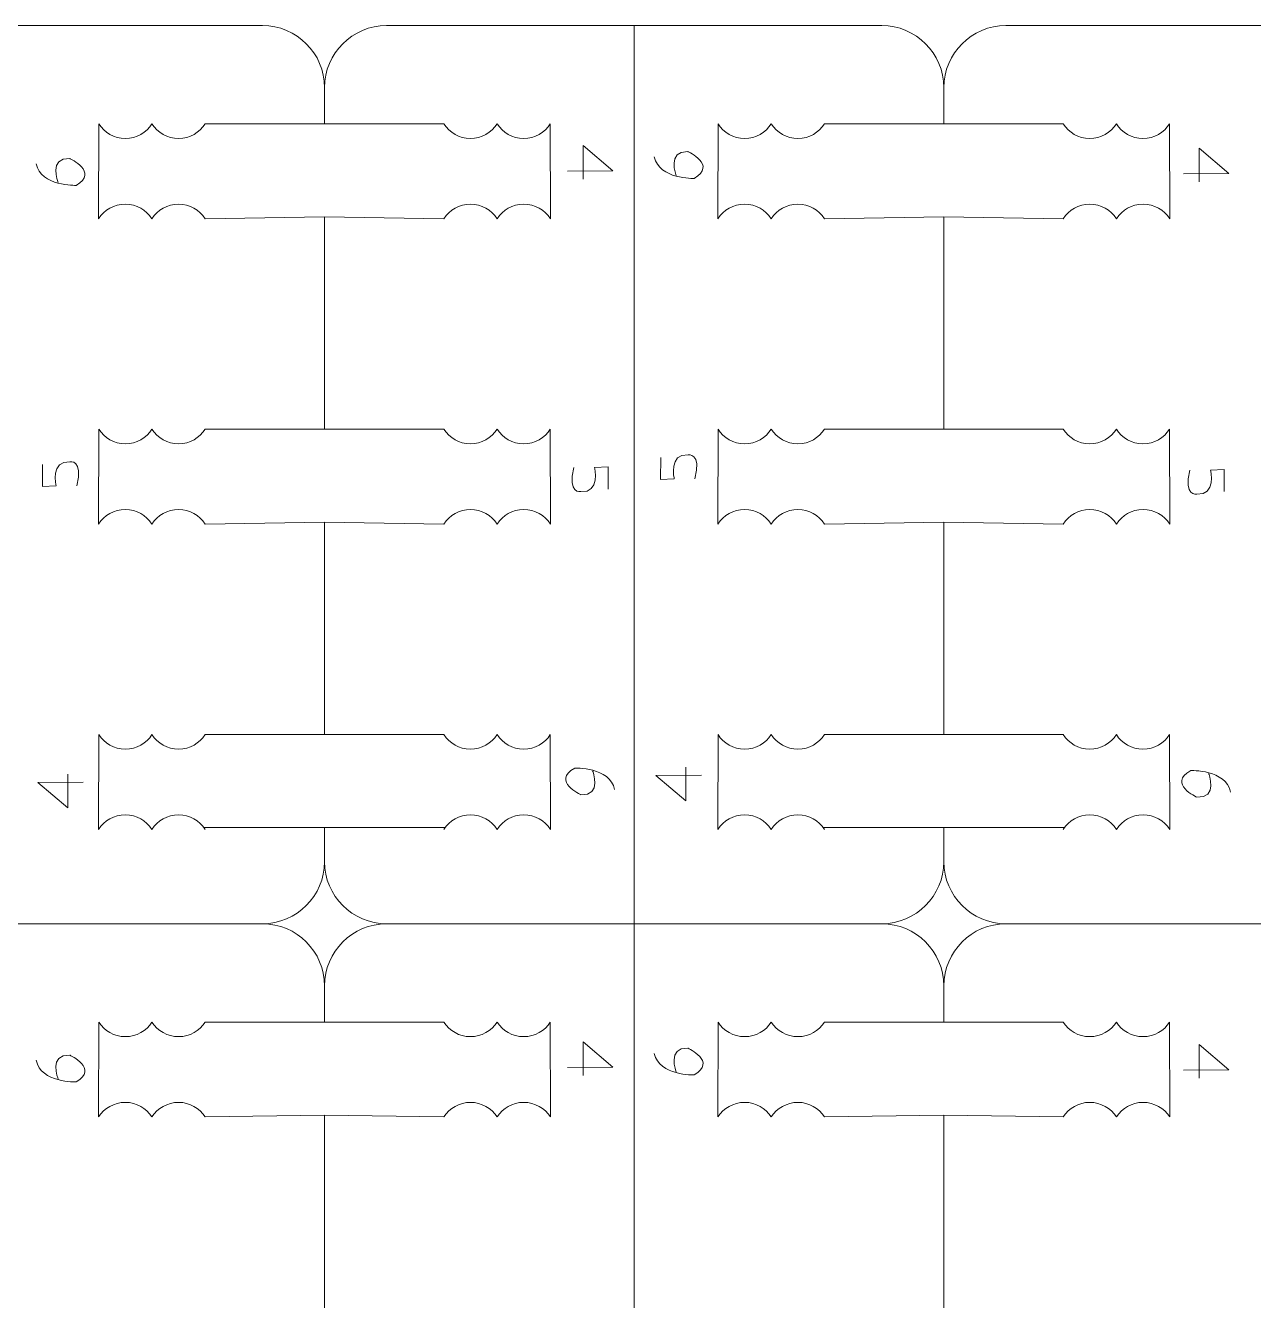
# Model space of a CAD drawing. Header units: centimetres. Extents: x -25 to 25, y -32.5 to 32.5.
# Drawn here: x 1.341 to 5.38, y 15.61 to 19.805 of the extents above; entities that cross this region are included whole.
import ezdxf

# ---------------------------------------------------------------- set-up
doc = ezdxf.new("R2010")
doc.units = ezdxf.units.CM
doc.header["$MEASUREMENT"] = 0
doc.layers.add('Capa 1', color=7, linetype='Continuous')

msp = doc.modelspace()

# ---------------------------------------------------------------- linework, layer by layer
at = {"layer": 'Capa 1', "color": 250, "lineweight": 9}
for points, knots in [([(1.93181, 19.48185), (1.93181, 19.48185), (2.32414, 19.48185), (2.32414, 19.48185), (2.32414, 19.48185), (2.32414, 19.48185), (2.32414, 19.60151), (2.32414, 19.60151), (2.32414, 19.60151), (2.32414, 19.71365), (2.23238, 19.80541), (2.12024, 19.80541), (2.12024, 19.80541), (2.12024, 19.80541), (1.75442, 19.80541), (1.3055, 19.80541)], [0, 0, 0, 0, 0.2, 0.2, 0.2, 0.2, 0.4, 0.4, 0.4, 0.4, 0.6, 0.6, 0.6, 0.6, 1, 1, 1, 1]), ([(2.32414, 19.60151), (2.32414, 19.71365), (2.41589, 19.80541), (2.52804, 19.80541), (2.52804, 19.80541), (2.52804, 19.80541), (2.89386, 19.80541), (3.34278, 19.80541)], [0, 0, 0, 0, 0.3333333, 0.3333333, 0.3333333, 0.3333333, 1, 1, 1, 1]), ([(3.96909, 19.48185), (3.96909, 19.48185), (4.36142, 19.48185), (4.36142, 19.48185), (4.36142, 19.48185), (4.36142, 19.48185), (4.36142, 19.60151), (4.36142, 19.60151), (4.36142, 19.60151), (4.36142, 19.71365), (4.26967, 19.80541), (4.15752, 19.80541), (4.15752, 19.80541), (4.15752, 19.80541), (3.7917, 19.80541), (3.34278, 19.80541)], [0, 0, 0, 0, 0.2, 0.2, 0.2, 0.2, 0.4, 0.4, 0.4, 0.4, 0.6, 0.6, 0.6, 0.6, 1, 1, 1, 1]), ([(4.36142, 19.60151), (4.36142, 19.71365), (4.45317, 19.80541), (4.56532, 19.80541), (4.56532, 19.80541), (4.56532, 19.80541), (4.93114, 19.80541), (5.38006, 19.80541)], [0, 0, 0, 0, 0.3333333, 0.3333333, 0.3333333, 0.3333333, 1, 1, 1, 1]), ([(6.00637, 19.48185), (6.00637, 19.48185), (6.3987, 19.48185), (6.3987, 19.48185), (6.3987, 19.48185), (6.3987, 19.48185), (6.3987, 19.60151), (6.3987, 19.60151), (6.3987, 19.60151), (6.3987, 19.71365), (6.30695, 19.80541), (6.1948, 19.80541), (6.1948, 19.80541), (6.1948, 19.80541), (5.82898, 19.80541), (5.38006, 19.80541)], [0, 0, 0, 0, 0.2, 0.2, 0.2, 0.2, 0.4, 0.4, 0.4, 0.4, 0.6, 0.6, 0.6, 0.6, 1, 1, 1, 1]), ([(1.75658, 19.48185), (1.73809, 19.45303), (1.70575, 19.43393), (1.66897, 19.43393), (1.66897, 19.43393), (1.63218, 19.43393), (1.59985, 19.45303), (1.58135, 19.48185)], [0, 0, 0, 0, 0.3333333, 0.3333333, 0.3333333, 0.3333333, 1, 1, 1, 1]), ([(1.93181, 19.48185), (1.91331, 19.45303), (1.88098, 19.43393), (1.8442, 19.43393), (1.8442, 19.43393), (1.80741, 19.43393), (1.77508, 19.45303), (1.75658, 19.48185)], [0, 0, 0, 0, 0.3333333, 0.3333333, 0.3333333, 0.3333333, 1, 1, 1, 1]), ([(2.71647, 19.48185), (2.73496, 19.45303), (2.7673, 19.43393), (2.80408, 19.43393), (2.80408, 19.43393), (2.84087, 19.43393), (2.8732, 19.45303), (2.89169, 19.48185)], [0, 0, 0, 0, 0.3333333, 0.3333333, 0.3333333, 0.3333333, 1, 1, 1, 1]), ([(2.89169, 19.48185), (2.91019, 19.45303), (2.94252, 19.43393), (2.97931, 19.43393), (2.97931, 19.43393), (3.01609, 19.43393), (3.04843, 19.45303), (3.06692, 19.48185)], [0, 0, 0, 0, 0.3333333, 0.3333333, 0.3333333, 0.3333333, 1, 1, 1, 1]), ([(3.79386, 19.48185), (3.77537, 19.45303), (3.74303, 19.43393), (3.70625, 19.43393), (3.70625, 19.43393), (3.66946, 19.43393), (3.63713, 19.45303), (3.61864, 19.48185)], [0, 0, 0, 0, 0.3333333, 0.3333333, 0.3333333, 0.3333333, 1, 1, 1, 1]), ([(3.96909, 19.48185), (3.9506, 19.45303), (3.91826, 19.43393), (3.88148, 19.43393), (3.88148, 19.43393), (3.84469, 19.43393), (3.81236, 19.45303), (3.79386, 19.48185)], [0, 0, 0, 0, 0.3333333, 0.3333333, 0.3333333, 0.3333333, 1, 1, 1, 1]), ([(4.75375, 19.48185), (4.77224, 19.45303), (4.80458, 19.43393), (4.84136, 19.43393), (4.84136, 19.43393), (4.87815, 19.43393), (4.91048, 19.45303), (4.92898, 19.48185)], [0, 0, 0, 0, 0.3333333, 0.3333333, 0.3333333, 0.3333333, 1, 1, 1, 1]), ([(4.92898, 19.48185), (4.94747, 19.45303), (4.97981, 19.43393), (5.01659, 19.43393), (5.01659, 19.43393), (5.05338, 19.43393), (5.08571, 19.45303), (5.1042, 19.48185)], [0, 0, 0, 0, 0.3333333, 0.3333333, 0.3333333, 0.3333333, 1, 1, 1, 1]), ([(1.75642, 19.16975), (1.73792, 19.19857), (1.70559, 19.21767), (1.6688, 19.21767), (1.6688, 19.21767), (1.63202, 19.21767), (1.59968, 19.19857), (1.58119, 19.16975)], [0, 0, 0, 0, 0.3333333, 0.3333333, 0.3333333, 0.3333333, 1, 1, 1, 1]), ([(1.93164, 19.16975), (1.91315, 19.19857), (1.88081, 19.21767), (1.84403, 19.21767), (1.84403, 19.21767), (1.80724, 19.21767), (1.77491, 19.19857), (1.75642, 19.16975)], [0, 0, 0, 0, 0.3333333, 0.3333333, 0.3333333, 0.3333333, 1, 1, 1, 1]), ([(2.71663, 19.16975), (2.73513, 19.19857), (2.76746, 19.21767), (2.80425, 19.21767), (2.80425, 19.21767), (2.84103, 19.21767), (2.87336, 19.19857), (2.89186, 19.16975)], [0, 0, 0, 0, 0.3333333, 0.3333333, 0.3333333, 0.3333333, 1, 1, 1, 1]), ([(2.89186, 19.16975), (2.91036, 19.19857), (2.94269, 19.21767), (2.97948, 19.21767), (2.97948, 19.21767), (3.01626, 19.21767), (3.04859, 19.19857), (3.06709, 19.16975)], [0, 0, 0, 0, 0.3333333, 0.3333333, 0.3333333, 0.3333333, 1, 1, 1, 1]), ([(3.7937, 19.16975), (3.7752, 19.19857), (3.74287, 19.21767), (3.70608, 19.21767), (3.70608, 19.21767), (3.6693, 19.21767), (3.63697, 19.19857), (3.61847, 19.16975)], [0, 0, 0, 0, 0.3333333, 0.3333333, 0.3333333, 0.3333333, 1, 1, 1, 1]), ([(3.96893, 19.16975), (3.95043, 19.19857), (3.9181, 19.21767), (3.88131, 19.21767), (3.88131, 19.21767), (3.84453, 19.21767), (3.81219, 19.19857), (3.7937, 19.16975)], [0, 0, 0, 0, 0.3333333, 0.3333333, 0.3333333, 0.3333333, 1, 1, 1, 1]), ([(4.75391, 19.16975), (4.77241, 19.19857), (4.80474, 19.21767), (4.84153, 19.21767), (4.84153, 19.21767), (4.87831, 19.21767), (4.91065, 19.19857), (4.92914, 19.16975)], [0, 0, 0, 0, 0.3333333, 0.3333333, 0.3333333, 0.3333333, 1, 1, 1, 1]), ([(4.92914, 19.16975), (4.94764, 19.19857), (4.97997, 19.21767), (5.01676, 19.21767), (5.01676, 19.21767), (5.05354, 19.21767), (5.08587, 19.19857), (5.10437, 19.16975)], [0, 0, 0, 0, 0.3333333, 0.3333333, 0.3333333, 0.3333333, 1, 1, 1, 1]), ([(1.93181, 18.47699), (1.93181, 18.47699), (2.32414, 18.47699), (2.32414, 18.47699), (2.32414, 18.47699), (2.32414, 18.47699), (2.32414, 19.176), (2.32414, 19.176), (2.32414, 19.176), (2.32414, 19.176), (1.93164, 19.16975), (1.93164, 19.16975)], [0, 0, 0, 0, 0.25, 0.25, 0.25, 0.25, 0.5, 0.5, 0.5, 0.5, 1, 1, 1, 1]), ([(3.96909, 18.47699), (3.96909, 18.47699), (4.36142, 18.47699), (4.36142, 18.47699), (4.36142, 18.47699), (4.36142, 18.47699), (4.36142, 19.176), (4.36142, 19.176), (4.36142, 19.176), (4.36142, 19.176), (3.96893, 19.16975), (3.96893, 19.16975)], [0, 0, 0, 0, 0.25, 0.25, 0.25, 0.25, 0.5, 0.5, 0.5, 0.5, 1, 1, 1, 1]), ([(1.75658, 18.47699), (1.73809, 18.44818), (1.70575, 18.42908), (1.66897, 18.42908), (1.66897, 18.42908), (1.63218, 18.42908), (1.59985, 18.44818), (1.58135, 18.47699)], [0, 0, 0, 0, 0.3333333, 0.3333333, 0.3333333, 0.3333333, 1, 1, 1, 1]), ([(1.93181, 18.47699), (1.91331, 18.44818), (1.88098, 18.42908), (1.8442, 18.42908), (1.8442, 18.42908), (1.80741, 18.42908), (1.77508, 18.44818), (1.75658, 18.47699)], [0, 0, 0, 0, 0.3333333, 0.3333333, 0.3333333, 0.3333333, 1, 1, 1, 1]), ([(2.71647, 18.47699), (2.73496, 18.44818), (2.7673, 18.42908), (2.80408, 18.42908), (2.80408, 18.42908), (2.84087, 18.42908), (2.8732, 18.44818), (2.89169, 18.47699)], [0, 0, 0, 0, 0.3333333, 0.3333333, 0.3333333, 0.3333333, 1, 1, 1, 1]), ([(2.89169, 18.47699), (2.91019, 18.44818), (2.94252, 18.42908), (2.97931, 18.42908), (2.97931, 18.42908), (3.01609, 18.42908), (3.04843, 18.44818), (3.06692, 18.47699)], [0, 0, 0, 0, 0.3333333, 0.3333333, 0.3333333, 0.3333333, 1, 1, 1, 1]), ([(3.79386, 18.47699), (3.77537, 18.44818), (3.74303, 18.42908), (3.70625, 18.42908), (3.70625, 18.42908), (3.66946, 18.42908), (3.63713, 18.44818), (3.61864, 18.47699)], [0, 0, 0, 0, 0.3333333, 0.3333333, 0.3333333, 0.3333333, 1, 1, 1, 1]), ([(3.96909, 18.47699), (3.9506, 18.44818), (3.91826, 18.42908), (3.88148, 18.42908), (3.88148, 18.42908), (3.84469, 18.42908), (3.81236, 18.44818), (3.79386, 18.47699)], [0, 0, 0, 0, 0.3333333, 0.3333333, 0.3333333, 0.3333333, 1, 1, 1, 1]), ([(4.75375, 18.47699), (4.77224, 18.44818), (4.80458, 18.42908), (4.84136, 18.42908), (4.84136, 18.42908), (4.87815, 18.42908), (4.91048, 18.44818), (4.92898, 18.47699)], [0, 0, 0, 0, 0.3333333, 0.3333333, 0.3333333, 0.3333333, 1, 1, 1, 1]), ([(4.92898, 18.47699), (4.94747, 18.44818), (4.97981, 18.42908), (5.01659, 18.42908), (5.01659, 18.42908), (5.05338, 18.42908), (5.08571, 18.44818), (5.1042, 18.47699)], [0, 0, 0, 0, 0.3333333, 0.3333333, 0.3333333, 0.3333333, 1, 1, 1, 1]), ([(1.75642, 18.16489), (1.73792, 18.19371), (1.70559, 18.21281), (1.6688, 18.21281), (1.6688, 18.21281), (1.63202, 18.21281), (1.59968, 18.19371), (1.58119, 18.16489)], [0, 0, 0, 0, 0.3333333, 0.3333333, 0.3333333, 0.3333333, 1, 1, 1, 1]), ([(1.93164, 18.16489), (1.91315, 18.19371), (1.88081, 18.21281), (1.84403, 18.21281), (1.84403, 18.21281), (1.80724, 18.21281), (1.77491, 18.19371), (1.75642, 18.16489)], [0, 0, 0, 0, 0.3333333, 0.3333333, 0.3333333, 0.3333333, 1, 1, 1, 1]), ([(2.71663, 18.16489), (2.73513, 18.19371), (2.76746, 18.21281), (2.80425, 18.21281), (2.80425, 18.21281), (2.84103, 18.21281), (2.87336, 18.19371), (2.89186, 18.16489)], [0, 0, 0, 0, 0.3333333, 0.3333333, 0.3333333, 0.3333333, 1, 1, 1, 1]), ([(2.89186, 18.16489), (2.91036, 18.19371), (2.94269, 18.21281), (2.97948, 18.21281), (2.97948, 18.21281), (3.01626, 18.21281), (3.04859, 18.19371), (3.06709, 18.16489)], [0, 0, 0, 0, 0.3333333, 0.3333333, 0.3333333, 0.3333333, 1, 1, 1, 1]), ([(3.7937, 18.16489), (3.7752, 18.19371), (3.74287, 18.21281), (3.70608, 18.21281), (3.70608, 18.21281), (3.6693, 18.21281), (3.63697, 18.19371), (3.61847, 18.16489)], [0, 0, 0, 0, 0.3333333, 0.3333333, 0.3333333, 0.3333333, 1, 1, 1, 1]), ([(3.96893, 18.16489), (3.95043, 18.19371), (3.9181, 18.21281), (3.88131, 18.21281), (3.88131, 18.21281), (3.84453, 18.21281), (3.81219, 18.19371), (3.7937, 18.16489)], [0, 0, 0, 0, 0.3333333, 0.3333333, 0.3333333, 0.3333333, 1, 1, 1, 1]), ([(4.75391, 18.16489), (4.77241, 18.19371), (4.80474, 18.21281), (4.84153, 18.21281), (4.84153, 18.21281), (4.87831, 18.21281), (4.91065, 18.19371), (4.92914, 18.16489)], [0, 0, 0, 0, 0.3333333, 0.3333333, 0.3333333, 0.3333333, 1, 1, 1, 1]), ([(4.92914, 18.16489), (4.94764, 18.19371), (4.97997, 18.21281), (5.01676, 18.21281), (5.01676, 18.21281), (5.05354, 18.21281), (5.08587, 18.19371), (5.10437, 18.16489)], [0, 0, 0, 0, 0.3333333, 0.3333333, 0.3333333, 0.3333333, 1, 1, 1, 1]), ([(1.93181, 17.47214), (1.93181, 17.47214), (2.32414, 17.47214), (2.32414, 17.47214), (2.32414, 17.47214), (2.32414, 17.47214), (2.32414, 18.17115), (2.32414, 18.17115), (2.32414, 18.17115), (2.32414, 18.17115), (1.93164, 18.16489), (1.93164, 18.16489)], [0, 0, 0, 0, 0.25, 0.25, 0.25, 0.25, 0.5, 0.5, 0.5, 0.5, 1, 1, 1, 1]), ([(3.96909, 17.47214), (3.96909, 17.47214), (4.36142, 17.47214), (4.36142, 17.47214), (4.36142, 17.47214), (4.36142, 17.47214), (4.36142, 18.17115), (4.36142, 18.17115), (4.36142, 18.17115), (4.36142, 18.17115), (3.96893, 18.16489), (3.96893, 18.16489)], [0, 0, 0, 0, 0.25, 0.25, 0.25, 0.25, 0.5, 0.5, 0.5, 0.5, 1, 1, 1, 1]), ([(1.75658, 17.47214), (1.73809, 17.44332), (1.70575, 17.42422), (1.66897, 17.42422), (1.66897, 17.42422), (1.63218, 17.42422), (1.59985, 17.44332), (1.58135, 17.47214)], [0, 0, 0, 0, 0.3333333, 0.3333333, 0.3333333, 0.3333333, 1, 1, 1, 1]), ([(1.93181, 17.47214), (1.91331, 17.44332), (1.88098, 17.42422), (1.8442, 17.42422), (1.8442, 17.42422), (1.80741, 17.42422), (1.77508, 17.44332), (1.75658, 17.47214)], [0, 0, 0, 0, 0.3333333, 0.3333333, 0.3333333, 0.3333333, 1, 1, 1, 1]), ([(2.71647, 17.47214), (2.73496, 17.44332), (2.7673, 17.42422), (2.80408, 17.42422), (2.80408, 17.42422), (2.84087, 17.42422), (2.8732, 17.44332), (2.89169, 17.47214)], [0, 0, 0, 0, 0.3333333, 0.3333333, 0.3333333, 0.3333333, 1, 1, 1, 1]), ([(2.89169, 17.47214), (2.91019, 17.44332), (2.94252, 17.42422), (2.97931, 17.42422), (2.97931, 17.42422), (3.01609, 17.42422), (3.04843, 17.44332), (3.06692, 17.47214)], [0, 0, 0, 0, 0.3333333, 0.3333333, 0.3333333, 0.3333333, 1, 1, 1, 1]), ([(3.79386, 17.47214), (3.77537, 17.44332), (3.74303, 17.42422), (3.70625, 17.42422), (3.70625, 17.42422), (3.66946, 17.42422), (3.63713, 17.44332), (3.61864, 17.47214)], [0, 0, 0, 0, 0.3333333, 0.3333333, 0.3333333, 0.3333333, 1, 1, 1, 1]), ([(3.96909, 17.47214), (3.9506, 17.44332), (3.91826, 17.42422), (3.88148, 17.42422), (3.88148, 17.42422), (3.84469, 17.42422), (3.81236, 17.44332), (3.79386, 17.47214)], [0, 0, 0, 0, 0.3333333, 0.3333333, 0.3333333, 0.3333333, 1, 1, 1, 1]), ([(4.75375, 17.47214), (4.77224, 17.44332), (4.80458, 17.42422), (4.84136, 17.42422), (4.84136, 17.42422), (4.87815, 17.42422), (4.91048, 17.44332), (4.92898, 17.47214)], [0, 0, 0, 0, 0.3333333, 0.3333333, 0.3333333, 0.3333333, 1, 1, 1, 1]), ([(4.92898, 17.47214), (4.94747, 17.44332), (4.97981, 17.42422), (5.01659, 17.42422), (5.01659, 17.42422), (5.05338, 17.42422), (5.08571, 17.44332), (5.1042, 17.47214)], [0, 0, 0, 0, 0.3333333, 0.3333333, 0.3333333, 0.3333333, 1, 1, 1, 1]), ([(1.75642, 17.16004), (1.73792, 17.18885), (1.70559, 17.20795), (1.6688, 17.20795), (1.6688, 17.20795), (1.63202, 17.20795), (1.59968, 17.18885), (1.58119, 17.16004)], [0, 0, 0, 0, 0.3333333, 0.3333333, 0.3333333, 0.3333333, 1, 1, 1, 1]), ([(1.93164, 17.16004), (1.91315, 17.18885), (1.88081, 17.20795), (1.84403, 17.20795), (1.84403, 17.20795), (1.80724, 17.20795), (1.77491, 17.18885), (1.75642, 17.16004)], [0, 0, 0, 0, 0.3333333, 0.3333333, 0.3333333, 0.3333333, 1, 1, 1, 1]), ([(2.71663, 17.16004), (2.73513, 17.18885), (2.76746, 17.20795), (2.80425, 17.20795), (2.80425, 17.20795), (2.84103, 17.20795), (2.87336, 17.18885), (2.89186, 17.16004)], [0, 0, 0, 0, 0.3333333, 0.3333333, 0.3333333, 0.3333333, 1, 1, 1, 1]), ([(2.89186, 17.16004), (2.91036, 17.18885), (2.94269, 17.20795), (2.97948, 17.20795), (2.97948, 17.20795), (3.01626, 17.20795), (3.04859, 17.18885), (3.06709, 17.16004)], [0, 0, 0, 0, 0.3333333, 0.3333333, 0.3333333, 0.3333333, 1, 1, 1, 1]), ([(3.7937, 17.16004), (3.7752, 17.18885), (3.74287, 17.20795), (3.70608, 17.20795), (3.70608, 17.20795), (3.6693, 17.20795), (3.63697, 17.18885), (3.61847, 17.16004)], [0, 0, 0, 0, 0.3333333, 0.3333333, 0.3333333, 0.3333333, 1, 1, 1, 1]), ([(3.96893, 17.16004), (3.95043, 17.18885), (3.9181, 17.20795), (3.88131, 17.20795), (3.88131, 17.20795), (3.84453, 17.20795), (3.81219, 17.18885), (3.7937, 17.16004)], [0, 0, 0, 0, 0.3333333, 0.3333333, 0.3333333, 0.3333333, 1, 1, 1, 1]), ([(4.75391, 17.16004), (4.77241, 17.18885), (4.80474, 17.20795), (4.84153, 17.20795), (4.84153, 17.20795), (4.87831, 17.20795), (4.91065, 17.18885), (4.92914, 17.16004)], [0, 0, 0, 0, 0.3333333, 0.3333333, 0.3333333, 0.3333333, 1, 1, 1, 1]), ([(4.92914, 17.16004), (4.94764, 17.18885), (4.97997, 17.20795), (5.01676, 17.20795), (5.01676, 17.20795), (5.05354, 17.20795), (5.08587, 17.18885), (5.10437, 17.16004)], [0, 0, 0, 0, 0.3333333, 0.3333333, 0.3333333, 0.3333333, 1, 1, 1, 1]), ([(1.3055, 16.84941), (1.77762, 16.84941), (2.12024, 16.84941), (2.12024, 16.84941), (2.12024, 16.84941), (2.23238, 16.84941), (2.32414, 16.94117), (2.32414, 17.05331), (2.32414, 17.05331), (2.32414, 17.05331), (2.32414, 17.16629), (2.32414, 17.16629), (2.32414, 17.16629), (2.32414, 17.16629), (1.9273, 17.16629), (1.9273, 17.16629)], [0, 0, 0, 0, 0.2, 0.2, 0.2, 0.2, 0.4, 0.4, 0.4, 0.4, 0.6, 0.6, 0.6, 0.6, 1, 1, 1, 1]), ([(3.34278, 16.84941), (3.8149, 16.84941), (4.15752, 16.84941), (4.15752, 16.84941), (4.15752, 16.84941), (4.26967, 16.84941), (4.36142, 16.94117), (4.36142, 17.05331), (4.36142, 17.05331), (4.36142, 17.05331), (4.36142, 17.16629), (4.36142, 17.16629), (4.36142, 17.16629), (4.36142, 17.16629), (3.96458, 17.16629), (3.96458, 17.16629)], [0, 0, 0, 0, 0.2, 0.2, 0.2, 0.2, 0.4, 0.4, 0.4, 0.4, 0.6, 0.6, 0.6, 0.6, 1, 1, 1, 1]), ([(5.38006, 16.84941), (5.85218, 16.84941), (6.1948, 16.84941), (6.1948, 16.84941), (6.1948, 16.84941), (6.30695, 16.84941), (6.3987, 16.94117), (6.3987, 17.05331), (6.3987, 17.05331), (6.3987, 17.05331), (6.3987, 17.16629), (6.3987, 17.16629), (6.3987, 17.16629), (6.3987, 17.16629), (6.00186, 17.16629), (6.00186, 17.16629)], [0, 0, 0, 0, 0.2, 0.2, 0.2, 0.2, 0.4, 0.4, 0.4, 0.4, 0.6, 0.6, 0.6, 0.6, 1, 1, 1, 1]), ([(2.32414, 17.05331), (2.32414, 16.94117), (2.41589, 16.84941), (2.52804, 16.84941), (2.52804, 16.84941), (2.52804, 16.84941), (2.87066, 16.84941), (3.34278, 16.84941)], [0, 0, 0, 0, 0.3333333, 0.3333333, 0.3333333, 0.3333333, 1, 1, 1, 1]), ([(4.36142, 17.05331), (4.36142, 16.94117), (4.45317, 16.84941), (4.56532, 16.84941), (4.56532, 16.84941), (4.56532, 16.84941), (4.90794, 16.84941), (5.38006, 16.84941)], [0, 0, 0, 0, 0.3333333, 0.3333333, 0.3333333, 0.3333333, 1, 1, 1, 1]), ([(1.93181, 16.52586), (1.93181, 16.52586), (2.32414, 16.52586), (2.32414, 16.52586), (2.32414, 16.52586), (2.32414, 16.52586), (2.32414, 16.64552), (2.32414, 16.64552), (2.32414, 16.64552), (2.32414, 16.75766), (2.23238, 16.84941), (2.12024, 16.84941)], [0, 0, 0, 0, 0.25, 0.25, 0.25, 0.25, 0.5, 0.5, 0.5, 0.5, 1, 1, 1, 1]), ([(3.96909, 16.52586), (3.96909, 16.52586), (4.36142, 16.52586), (4.36142, 16.52586), (4.36142, 16.52586), (4.36142, 16.52586), (4.36142, 16.64552), (4.36142, 16.64552), (4.36142, 16.64552), (4.36142, 16.75766), (4.26967, 16.84941), (4.15752, 16.84941)], [0, 0, 0, 0, 0.25, 0.25, 0.25, 0.25, 0.5, 0.5, 0.5, 0.5, 1, 1, 1, 1]), ([(1.75658, 16.52586), (1.73809, 16.49704), (1.70575, 16.47794), (1.66897, 16.47794), (1.66897, 16.47794), (1.63218, 16.47794), (1.59985, 16.49704), (1.58135, 16.52586)], [0, 0, 0, 0, 0.3333333, 0.3333333, 0.3333333, 0.3333333, 1, 1, 1, 1]), ([(1.93181, 16.52586), (1.91331, 16.49704), (1.88098, 16.47794), (1.8442, 16.47794), (1.8442, 16.47794), (1.80741, 16.47794), (1.77508, 16.49704), (1.75658, 16.52586)], [0, 0, 0, 0, 0.3333333, 0.3333333, 0.3333333, 0.3333333, 1, 1, 1, 1]), ([(2.71647, 16.52586), (2.73496, 16.49704), (2.7673, 16.47794), (2.80408, 16.47794), (2.80408, 16.47794), (2.84087, 16.47794), (2.8732, 16.49704), (2.89169, 16.52586)], [0, 0, 0, 0, 0.3333333, 0.3333333, 0.3333333, 0.3333333, 1, 1, 1, 1]), ([(2.89169, 16.52586), (2.91019, 16.49704), (2.94252, 16.47794), (2.97931, 16.47794), (2.97931, 16.47794), (3.01609, 16.47794), (3.04843, 16.49704), (3.06692, 16.52586)], [0, 0, 0, 0, 0.3333333, 0.3333333, 0.3333333, 0.3333333, 1, 1, 1, 1]), ([(3.79386, 16.52586), (3.77537, 16.49704), (3.74303, 16.47794), (3.70625, 16.47794), (3.70625, 16.47794), (3.66946, 16.47794), (3.63713, 16.49704), (3.61864, 16.52586)], [0, 0, 0, 0, 0.3333333, 0.3333333, 0.3333333, 0.3333333, 1, 1, 1, 1]), ([(3.96909, 16.52586), (3.9506, 16.49704), (3.91826, 16.47794), (3.88148, 16.47794), (3.88148, 16.47794), (3.84469, 16.47794), (3.81236, 16.49704), (3.79386, 16.52586)], [0, 0, 0, 0, 0.3333333, 0.3333333, 0.3333333, 0.3333333, 1, 1, 1, 1]), ([(4.75375, 16.52586), (4.77224, 16.49704), (4.80458, 16.47794), (4.84136, 16.47794), (4.84136, 16.47794), (4.87815, 16.47794), (4.91048, 16.49704), (4.92898, 16.52586)], [0, 0, 0, 0, 0.3333333, 0.3333333, 0.3333333, 0.3333333, 1, 1, 1, 1]), ([(4.92898, 16.52586), (4.94747, 16.49704), (4.97981, 16.47794), (5.01659, 16.47794), (5.01659, 16.47794), (5.05338, 16.47794), (5.08571, 16.49704), (5.1042, 16.52586)], [0, 0, 0, 0, 0.3333333, 0.3333333, 0.3333333, 0.3333333, 1, 1, 1, 1]), ([(1.75642, 16.21376), (1.73792, 16.24258), (1.70559, 16.26168), (1.6688, 16.26168), (1.6688, 16.26168), (1.63202, 16.26168), (1.59968, 16.24258), (1.58119, 16.21376)], [0, 0, 0, 0, 0.3333333, 0.3333333, 0.3333333, 0.3333333, 1, 1, 1, 1]), ([(1.93164, 16.21376), (1.91315, 16.24258), (1.88081, 16.26168), (1.84403, 16.26168), (1.84403, 16.26168), (1.80724, 16.26168), (1.77491, 16.24258), (1.75642, 16.21376)], [0, 0, 0, 0, 0.3333333, 0.3333333, 0.3333333, 0.3333333, 1, 1, 1, 1]), ([(2.71663, 16.21376), (2.73513, 16.24258), (2.76746, 16.26168), (2.80425, 16.26168), (2.80425, 16.26168), (2.84103, 16.26168), (2.87336, 16.24258), (2.89186, 16.21376)], [0, 0, 0, 0, 0.3333333, 0.3333333, 0.3333333, 0.3333333, 1, 1, 1, 1]), ([(2.89186, 16.21376), (2.91036, 16.24258), (2.94269, 16.26168), (2.97948, 16.26168), (2.97948, 16.26168), (3.01626, 16.26168), (3.04859, 16.24258), (3.06709, 16.21376)], [0, 0, 0, 0, 0.3333333, 0.3333333, 0.3333333, 0.3333333, 1, 1, 1, 1]), ([(3.7937, 16.21376), (3.7752, 16.24258), (3.74287, 16.26168), (3.70608, 16.26168), (3.70608, 16.26168), (3.6693, 16.26168), (3.63697, 16.24258), (3.61847, 16.21376)], [0, 0, 0, 0, 0.3333333, 0.3333333, 0.3333333, 0.3333333, 1, 1, 1, 1]), ([(3.96893, 16.21376), (3.95043, 16.24258), (3.9181, 16.26168), (3.88131, 16.26168), (3.88131, 16.26168), (3.84453, 16.26168), (3.81219, 16.24258), (3.7937, 16.21376)], [0, 0, 0, 0, 0.3333333, 0.3333333, 0.3333333, 0.3333333, 1, 1, 1, 1]), ([(4.75391, 16.21376), (4.77241, 16.24258), (4.80474, 16.26168), (4.84153, 16.26168), (4.84153, 16.26168), (4.87831, 16.26168), (4.91065, 16.24258), (4.92914, 16.21376)], [0, 0, 0, 0, 0.3333333, 0.3333333, 0.3333333, 0.3333333, 1, 1, 1, 1]), ([(4.92914, 16.21376), (4.94764, 16.24258), (4.97997, 16.26168), (5.01676, 16.26168), (5.01676, 16.26168), (5.05354, 16.26168), (5.08587, 16.24258), (5.10437, 16.21376)], [0, 0, 0, 0, 0.3333333, 0.3333333, 0.3333333, 0.3333333, 1, 1, 1, 1]), ([(1.93181, 15.521), (1.93181, 15.521), (2.32414, 15.521), (2.32414, 15.521), (2.32414, 15.521), (2.32414, 15.521), (2.32414, 16.22001), (2.32414, 16.22001), (2.32414, 16.22001), (2.32414, 16.22001), (1.93164, 16.21376), (1.93164, 16.21376)], [0, 0, 0, 0, 0.25, 0.25, 0.25, 0.25, 0.5, 0.5, 0.5, 0.5, 1, 1, 1, 1]), ([(3.96909, 15.521), (3.96909, 15.521), (4.36142, 15.521), (4.36142, 15.521), (4.36142, 15.521), (4.36142, 15.521), (4.36142, 16.22001), (4.36142, 16.22001), (4.36142, 16.22001), (4.36142, 16.22001), (3.96893, 16.21376), (3.96893, 16.21376)], [0, 0, 0, 0, 0.25, 0.25, 0.25, 0.25, 0.5, 0.5, 0.5, 0.5, 1, 1, 1, 1])]:
    msp.add_open_spline(points, degree=3, knots=knots, dxfattribs=at)
for points in [[(3.34279, 16.84941), (3.34279, 16.84941), (3.34279, 19.80542), (3.34279, 19.80542)], [(1.58119, 19.16975), (1.58119, 19.16975), (1.58135, 19.48185), (1.58135, 19.48185)], [(2.71647, 19.48185), (2.71647, 19.48185), (2.32414, 19.48185), (2.32414, 19.48185)], [(3.06709, 19.16975), (3.06709, 19.16975), (3.06692, 19.48185), (3.06692, 19.48185)], [(3.61847, 19.16975), (3.61847, 19.16975), (3.61864, 19.48185), (3.61864, 19.48185)], [(4.75375, 19.48185), (4.75375, 19.48185), (4.36142, 19.48185), (4.36142, 19.48185)], [(5.10437, 19.16975), (5.10437, 19.16975), (5.1042, 19.48185), (5.1042, 19.48185)], [(2.32414, 19.176), (2.32414, 19.176), (2.71663, 19.16975), (2.71663, 19.16975)], [(4.36142, 19.176), (4.36142, 19.176), (4.75391, 19.16975), (4.75391, 19.16975)], [(1.58119, 18.16489), (1.58119, 18.16489), (1.58135, 18.47699), (1.58135, 18.47699)], [(2.71647, 18.47699), (2.71647, 18.47699), (2.32414, 18.47699), (2.32414, 18.47699)], [(3.06709, 18.16489), (3.06709, 18.16489), (3.06692, 18.47699), (3.06692, 18.47699)], [(3.61847, 18.16489), (3.61847, 18.16489), (3.61864, 18.47699), (3.61864, 18.47699)], [(4.75375, 18.47699), (4.75375, 18.47699), (4.36142, 18.47699), (4.36142, 18.47699)], [(5.10437, 18.16489), (5.10437, 18.16489), (5.1042, 18.47699), (5.1042, 18.47699)], [(2.32414, 18.17115), (2.32414, 18.17115), (2.71663, 18.16489), (2.71663, 18.16489)], [(4.36142, 18.17115), (4.36142, 18.17115), (4.75391, 18.16489), (4.75391, 18.16489)], [(1.58119, 17.16004), (1.58119, 17.16004), (1.58135, 17.47214), (1.58135, 17.47214)], [(2.71647, 17.47214), (2.71647, 17.47214), (2.32414, 17.47214), (2.32414, 17.47214)], [(3.06709, 17.16004), (3.06709, 17.16004), (3.06692, 17.47214), (3.06692, 17.47214)], [(3.61847, 17.16004), (3.61847, 17.16004), (3.61864, 17.47214), (3.61864, 17.47214)], [(4.75375, 17.47214), (4.75375, 17.47214), (4.36142, 17.47214), (4.36142, 17.47214)], [(5.10437, 17.16004), (5.10437, 17.16004), (5.1042, 17.47214), (5.1042, 17.47214)], [(2.72098, 17.16629), (2.5887, 17.16629), (2.45642, 17.16629), (2.32414, 17.16629)], [(4.75826, 17.16629), (4.62598, 17.16629), (4.4937, 17.16629), (4.36142, 17.16629)], [(2.32414, 16.64552), (2.32414, 16.75766), (2.41589, 16.84941), (2.52804, 16.84941)], [(3.34279, 13.89342), (3.34279, 13.89342), (3.34279, 16.84943), (3.34279, 16.84943)], [(4.36142, 16.64552), (4.36142, 16.75766), (4.45317, 16.84941), (4.56532, 16.84941)], [(1.58119, 16.21376), (1.58119, 16.21376), (1.58135, 16.52586), (1.58135, 16.52586)], [(2.71647, 16.52586), (2.71647, 16.52586), (2.32414, 16.52586), (2.32414, 16.52586)], [(3.06709, 16.21376), (3.06709, 16.21376), (3.06692, 16.52586), (3.06692, 16.52586)], [(3.61847, 16.21376), (3.61847, 16.21376), (3.61864, 16.52586), (3.61864, 16.52586)], [(4.75375, 16.52586), (4.75375, 16.52586), (4.36142, 16.52586), (4.36142, 16.52586)], [(5.10437, 16.21376), (5.10437, 16.21376), (5.1042, 16.52586), (5.1042, 16.52586)], [(2.32414, 16.22001), (2.32414, 16.22001), (2.71663, 16.21376), (2.71663, 16.21376)], [(4.36142, 16.22001), (4.36142, 16.22001), (4.75391, 16.21376), (4.75391, 16.21376)]]:
    msp.add_open_spline(points, degree=3, dxfattribs=at)
at = {"layer": 'Capa 1', "color": 240, "lineweight": 9}
for points, knots in [([(3.17449, 19.29931), (3.17449, 19.29931), (3.17449, 19.41055), (3.17449, 19.41055), (3.17449, 19.41055), (3.17449, 19.41055), (3.27295, 19.32688), (3.27295, 19.32688), (3.27295, 19.32688), (3.27295, 19.32688), (3.12327, 19.32591), (3.12327, 19.32591)], [0, 0, 0, 0, 0.25, 0.25, 0.25, 0.25, 0.5, 0.5, 0.5, 0.5, 1, 1, 1, 1]), ([(3.48115, 19.31149), (3.48115, 19.31149), (3.44885, 19.3942), (3.51947, 19.39026), (3.51947, 19.39026), (3.51947, 19.39026), (3.61647, 19.34629), (3.54025, 19.30228), (3.54025, 19.30228), (3.54025, 19.30228), (3.42469, 19.29834), (3.40895, 19.37315)], [0, 0, 0, 0, 0.25, 0.25, 0.25, 0.25, 0.5, 0.5, 0.5, 0.5, 1, 1, 1, 1]), ([(5.20087, 19.29097), (5.20087, 19.29097), (5.20087, 19.40221), (5.20087, 19.40221), (5.20087, 19.40221), (5.20087, 19.40221), (5.29933, 19.31853), (5.29933, 19.31853), (5.29933, 19.31853), (5.29933, 19.31853), (5.14965, 19.31757), (5.14965, 19.31757)], [0, 0, 0, 0, 0.25, 0.25, 0.25, 0.25, 0.5, 0.5, 0.5, 0.5, 1, 1, 1, 1]), ([(1.44777, 19.2886), (1.44777, 19.2886), (1.41547, 19.37131), (1.48609, 19.36737), (1.48609, 19.36737), (1.48609, 19.36737), (1.58309, 19.32341), (1.50687, 19.27939), (1.50687, 19.27939), (1.50687, 19.27939), (1.39131, 19.27546), (1.37557, 19.35026)], [0, 0, 0, 0, 0.25, 0.25, 0.25, 0.25, 0.5, 0.5, 0.5, 0.5, 1, 1, 1, 1]), ([(1.44118, 18.29096), (1.44118, 18.29096), (1.42202, 18.37467), (1.48672, 18.36975), (1.48672, 18.36975), (1.48672, 18.36975), (1.53108, 18.37859), (1.5094, 18.29096)], [0, 0, 0, 0, 0.3333333, 0.3333333, 0.3333333, 0.3333333, 1, 1, 1, 1]), ([(3.43009, 18.38408), (3.43009, 18.38408), (3.42965, 18.31123), (3.42965, 18.31123), (3.42965, 18.31123), (3.42965, 18.31123), (3.47456, 18.31385), (3.47456, 18.31385)], [0, 0, 0, 0, 0.3333333, 0.3333333, 0.3333333, 0.3333333, 1, 1, 1, 1]), ([(3.47456, 18.31385), (3.47456, 18.31385), (3.4554, 18.39755), (3.5201, 18.39263), (3.5201, 18.39263), (3.5201, 18.39263), (3.56446, 18.40148), (3.54278, 18.31385)], [0, 0, 0, 0, 0.3333333, 0.3333333, 0.3333333, 0.3333333, 1, 1, 1, 1]), ([(1.39671, 18.3612), (1.39671, 18.3612), (1.39627, 18.28834), (1.39627, 18.28834), (1.39627, 18.28834), (1.39627, 18.28834), (1.44118, 18.29096), (1.44118, 18.29096)], [0, 0, 0, 0, 0.3333333, 0.3333333, 0.3333333, 0.3333333, 1, 1, 1, 1]), ([(3.21276, 18.35038), (3.21276, 18.35038), (3.23192, 18.26667), (3.16722, 18.27159), (3.16722, 18.27159), (3.16722, 18.27159), (3.12286, 18.26274), (3.14453, 18.35038)], [0, 0, 0, 0, 0.3333333, 0.3333333, 0.3333333, 0.3333333, 1, 1, 1, 1]), ([(3.25723, 18.28014), (3.25723, 18.28014), (3.25766, 18.353), (3.25766, 18.353), (3.25766, 18.353), (3.25766, 18.353), (3.21276, 18.35038), (3.21276, 18.35038)], [0, 0, 0, 0, 0.3333333, 0.3333333, 0.3333333, 0.3333333, 1, 1, 1, 1]), ([(5.23913, 18.34203), (5.23913, 18.34203), (5.2583, 18.25833), (5.1936, 18.26325), (5.1936, 18.26325), (5.1936, 18.26325), (5.14924, 18.2544), (5.17091, 18.34203)], [0, 0, 0, 0, 0.3333333, 0.3333333, 0.3333333, 0.3333333, 1, 1, 1, 1]), ([(5.28361, 18.2718), (5.28361, 18.2718), (5.28404, 18.34465), (5.28404, 18.34465), (5.28404, 18.34465), (5.28404, 18.34465), (5.23913, 18.34203), (5.23913, 18.34203)], [0, 0, 0, 0, 0.3333333, 0.3333333, 0.3333333, 0.3333333, 1, 1, 1, 1]), ([(1.47945, 17.34203), (1.47945, 17.34203), (1.47945, 17.23078), (1.47945, 17.23078), (1.47945, 17.23078), (1.47945, 17.23078), (1.38099, 17.31446), (1.38099, 17.31446), (1.38099, 17.31446), (1.38099, 17.31446), (1.53067, 17.31542), (1.53067, 17.31542)], [0, 0, 0, 0, 0.25, 0.25, 0.25, 0.25, 0.5, 0.5, 0.5, 0.5, 1, 1, 1, 1]), ([(3.20617, 17.35274), (3.20617, 17.35274), (3.23847, 17.27003), (3.16784, 17.27397), (3.16784, 17.27397), (3.16784, 17.27397), (3.07085, 17.31793), (3.14707, 17.36195), (3.14707, 17.36195), (3.14707, 17.36195), (3.26262, 17.36588), (3.27836, 17.29108)], [0, 0, 0, 0, 0.25, 0.25, 0.25, 0.25, 0.5, 0.5, 0.5, 0.5, 1, 1, 1, 1]), ([(3.51283, 17.36491), (3.51283, 17.36491), (3.51283, 17.25367), (3.51283, 17.25367), (3.51283, 17.25367), (3.51283, 17.25367), (3.41437, 17.33735), (3.41437, 17.33735), (3.41437, 17.33735), (3.41437, 17.33735), (3.56405, 17.33831), (3.56405, 17.33831)], [0, 0, 0, 0, 0.25, 0.25, 0.25, 0.25, 0.5, 0.5, 0.5, 0.5, 1, 1, 1, 1]), ([(5.23254, 17.34439), (5.23254, 17.34439), (5.26484, 17.26168), (5.19422, 17.26562), (5.19422, 17.26562), (5.19422, 17.26562), (5.09723, 17.30959), (5.17345, 17.3536), (5.17345, 17.3536), (5.17345, 17.3536), (5.289, 17.35754), (5.30474, 17.28273)], [0, 0, 0, 0, 0.25, 0.25, 0.25, 0.25, 0.5, 0.5, 0.5, 0.5, 1, 1, 1, 1]), ([(3.17449, 16.3496), (3.17449, 16.3496), (3.17449, 16.46085), (3.17449, 16.46085), (3.17449, 16.46085), (3.17449, 16.46085), (3.27295, 16.37717), (3.27295, 16.37717), (3.27295, 16.37717), (3.27295, 16.37717), (3.12327, 16.37621), (3.12327, 16.37621)], [0, 0, 0, 0, 0.25, 0.25, 0.25, 0.25, 0.5, 0.5, 0.5, 0.5, 1, 1, 1, 1]), ([(5.20087, 16.34126), (5.20087, 16.34126), (5.20087, 16.4525), (5.20087, 16.4525), (5.20087, 16.4525), (5.20087, 16.4525), (5.29933, 16.36883), (5.29933, 16.36883), (5.29933, 16.36883), (5.29933, 16.36883), (5.14965, 16.36786), (5.14965, 16.36786)], [0, 0, 0, 0, 0.25, 0.25, 0.25, 0.25, 0.5, 0.5, 0.5, 0.5, 1, 1, 1, 1]), ([(1.44777, 16.3384), (1.44777, 16.3384), (1.41547, 16.42112), (1.48609, 16.41717), (1.48609, 16.41717), (1.48609, 16.41717), (1.58309, 16.37321), (1.50687, 16.3292), (1.50687, 16.3292), (1.50687, 16.3292), (1.39131, 16.32526), (1.37557, 16.40006)], [0, 0, 0, 0, 0.25, 0.25, 0.25, 0.25, 0.5, 0.5, 0.5, 0.5, 1, 1, 1, 1]), ([(3.48115, 16.36129), (3.48115, 16.36129), (3.44885, 16.444), (3.51947, 16.44006), (3.51947, 16.44006), (3.51947, 16.44006), (3.61647, 16.3961), (3.54025, 16.35208), (3.54025, 16.35208), (3.54025, 16.35208), (3.42469, 16.34815), (3.40895, 16.42295)], [0, 0, 0, 0, 0.25, 0.25, 0.25, 0.25, 0.5, 0.5, 0.5, 0.5, 1, 1, 1, 1])]:
    msp.add_open_spline(points, degree=3, knots=knots, dxfattribs=at)

doc.saveas('drawing.dxf')
